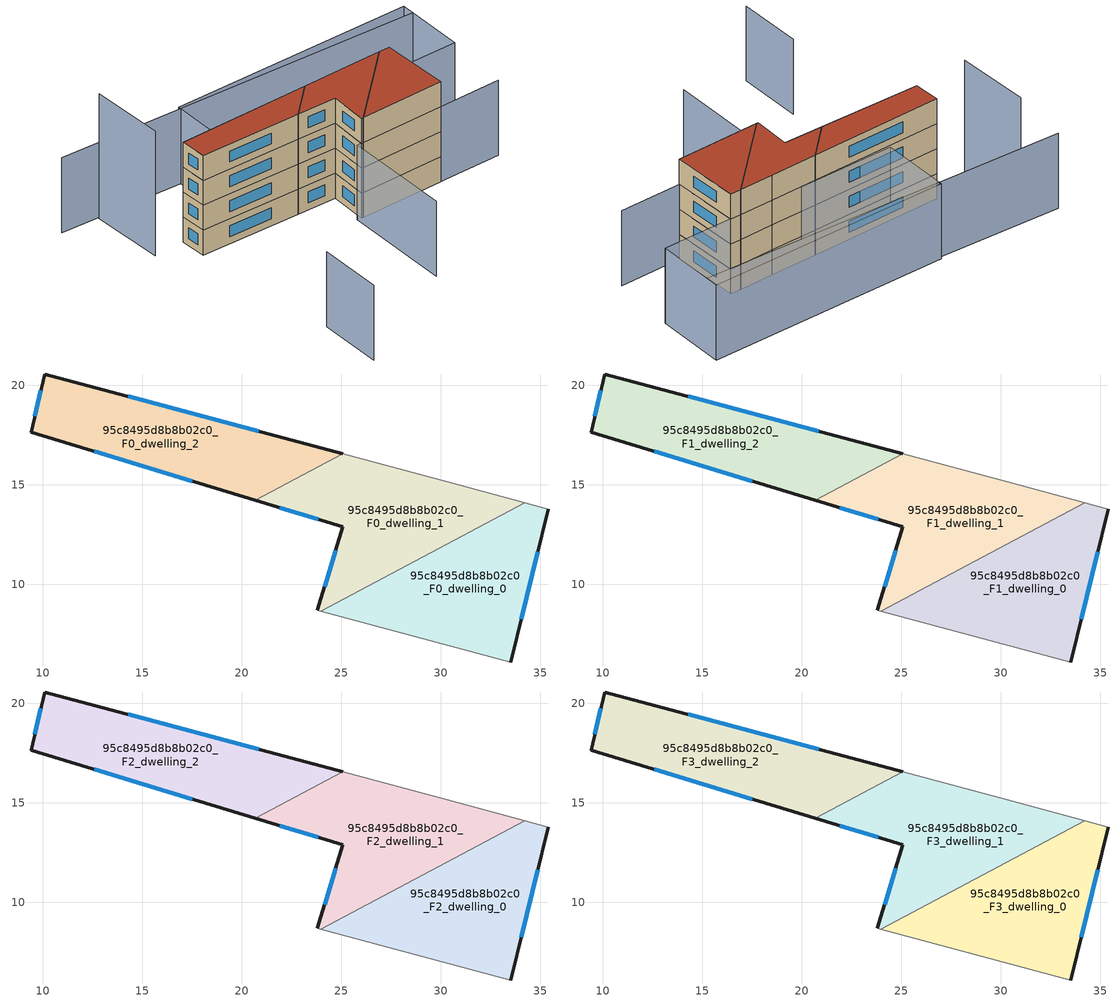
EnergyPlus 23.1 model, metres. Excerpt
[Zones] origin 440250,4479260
95c8495d8b8b02c0_F0_dwelling_0
 floor ground (EU_floor_Construction): 35.41,13.79 33.52,6.1 23.97,8.65 34.23,14.11 z0
 wall outside (EU_wall_Construction): 33.52,6.1 35.41,13.79 z0:3
 wall adiabatic (EU_wall_Construction): 35.41,13.79 34.23,14.11 / 23.97,8.65 33.52,6.1 z0:3
 wall to 95c8495d8b8b02c0_F0_dwelling_1 (EU_wall_Construction): 34.23,14.11 23.97,8.65 z0:3
 window (EU_Window_Construction): 34.05,8.26 34.88,11.63 z0.84:2.16
95c8495d8b8b02c0_F0_dwelling_1
 floor ground (EU_floor_Construction): 34.23,14.11 23.97,8.65 23.8,8.7 25.09,12.89 20.68,14.23 25.07,16.56 30.32,15.16 z0
 wall outside (EU_wall_Construction): 20.68,14.23 25.09,12.89 23.8,8.7 z0:3
 wall adiabatic (EU_wall_Construction): 34.23,14.11 30.32,15.16 25.07,16.56 / 23.8,8.7 23.97,8.65 z0:3
 wall to 95c8495d8b8b02c0_F0_dwelling_2 (EU_wall_Construction): 25.07,16.56 20.68,14.23 z0:3
 window (EU_Window_Construction): 24.73,11.71 24.16,9.87 / 21.92,13.85 23.85,13.27 z0.84:2.16
95c8495d8b8b02c0_F0_dwelling_2
 floor ground (EU_floor_Construction): 25.07,16.56 20.68,14.23 9.42,17.64 10.09,20.57 z0
 wall outside (EU_wall_Construction): 25.07,16.56 10.09,20.57 9.42,17.64 20.68,14.23 z0:3
 window (EU_Window_Construction): 12.59,16.68 17.52,15.18 / 9.9,19.75 9.61,18.46 / 20.87,17.69 14.3,19.45 z0.84:2.16
95c8495d8b8b02c0_F1_dwelling_0
 floor to 95c8495d8b8b02c0_F0_dwelling_0 (EU_floor_Construction): 35.41,13.79 33.52,6.1 23.97,8.65 34.23,14.11 z3
 wall outside (EU_wall_Construction): 33.52,6.1 35.41,13.79 z3:6
 wall adiabatic (EU_wall_Construction): 35.41,13.79 34.23,14.11 / 23.97,8.65 33.52,6.1 z3:6
 wall to 95c8495d8b8b02c0_F1_dwelling_1 (EU_wall_Construction): 34.23,14.11 23.97,8.65 z3:6
 window (EU_Window_Construction): 34.05,8.26 34.88,11.63 z3.84:5.16
95c8495d8b8b02c0_F1_dwelling_1
 floor to 95c8495d8b8b02c0_F0_dwelling_1 (EU_floor_Construction): 34.23,14.11 23.97,8.65 23.8,8.7 25.09,12.89 20.68,14.23 25.07,16.56 30.32,15.16 z3
 wall outside (EU_wall_Construction): 20.68,14.23 25.09,12.89 23.8,8.7 z3:6
 wall adiabatic (EU_wall_Construction): 34.23,14.11 30.32,15.16 25.07,16.56 / 23.8,8.7 23.97,8.65 z3:6
 wall to 95c8495d8b8b02c0_F1_dwelling_2 (EU_wall_Construction): 25.07,16.56 20.68,14.23 z3:6
 window (EU_Window_Construction): 24.73,11.71 24.16,9.87 / 21.92,13.85 23.85,13.27 z3.84:5.16
95c8495d8b8b02c0_F1_dwelling_2
 floor to 95c8495d8b8b02c0_F0_dwelling_2 (EU_floor_Construction): 25.07,16.56 20.68,14.23 9.42,17.64 10.09,20.57 z3
 wall outside (EU_wall_Construction): 25.07,16.56 10.09,20.57 9.42,17.64 20.68,14.23 z3:6
 window (EU_Window_Construction): 12.59,16.68 17.52,15.18 / 9.9,19.75 9.61,18.46 / 20.87,17.69 14.3,19.45 z3.84:5.16
95c8495d8b8b02c0_F2_dwelling_0
 floor to 95c8495d8b8b02c0_F1_dwelling_0 (EU_floor_Construction): 35.41,13.79 33.52,6.1 23.97,8.65 34.23,14.11 z6
 wall outside (EU_wall_Construction): 33.52,6.1 35.41,13.79 z6:9
 wall adiabatic (EU_wall_Construction): 35.41,13.79 34.23,14.11 / 23.97,8.65 33.52,6.1 z6:9
 wall to 95c8495d8b8b02c0_F2_dwelling_1 (EU_wall_Construction): 34.23,14.11 23.97,8.65 z6:9
 window (EU_Window_Construction): 34.05,8.26 34.88,11.63 z6.84:8.16
95c8495d8b8b02c0_F2_dwelling_1
 floor to 95c8495d8b8b02c0_F1_dwelling_1 (EU_floor_Construction): 34.23,14.11 23.97,8.65 23.8,8.7 25.09,12.89 20.68,14.23 25.07,16.56 30.32,15.16 z6
 wall outside (EU_wall_Construction): 20.68,14.23 25.09,12.89 23.8,8.7 z6:9
 wall adiabatic (EU_wall_Construction): 34.23,14.11 30.32,15.16 25.07,16.56 / 23.8,8.7 23.97,8.65 z6:9
 wall to 95c8495d8b8b02c0_F2_dwelling_2 (EU_wall_Construction): 25.07,16.56 20.68,14.23 z6:9
 window (EU_Window_Construction): 24.73,11.71 24.16,9.87 / 21.92,13.85 23.85,13.27 z6.84:8.16
95c8495d8b8b02c0_F2_dwelling_2
 floor to 95c8495d8b8b02c0_F1_dwelling_2 (EU_floor_Construction): 25.07,16.56 20.68,14.23 9.42,17.64 10.09,20.57 z6
 wall outside (EU_wall_Construction): 25.07,16.56 10.09,20.57 9.42,17.64 20.68,14.23 z6:9
 window (EU_Window_Construction): 12.59,16.68 17.52,15.18 / 9.9,19.75 9.61,18.46 / 20.87,17.69 14.3,19.45 z6.84:8.16
95c8495d8b8b02c0_F3_dwelling_0
 floor to 95c8495d8b8b02c0_F2_dwelling_0 (EU_floor_Construction): 35.41,13.79 33.52,6.1 23.97,8.65 34.23,14.11 z9
 wall outside (EU_wall_Construction): 33.52,6.1 35.41,13.79 z9:12
 wall adiabatic (EU_wall_Construction): 35.41,13.79 34.23,14.11 / 23.97,8.65 33.52,6.1 z9:12
 wall to 95c8495d8b8b02c0_F3_dwelling_1 (EU_wall_Construction): 34.23,14.11 23.97,8.65 z9:12
 window (EU_Window_Construction): 34.05,8.26 34.88,11.63 z9.84:11.16
 roof outside (EU_roof_Construction): 33.52,6.1 35.41,13.79 34.23,14.11 23.97,8.65 z12
95c8495d8b8b02c0_F3_dwelling_1
 floor to 95c8495d8b8b02c0_F2_dwelling_1 (EU_floor_Construction): 34.23,14.11 23.97,8.65 23.8,8.7 25.09,12.89 20.68,14.23 25.07,16.56 30.32,15.16 z9
 wall outside (EU_wall_Construction): 20.68,14.23 25.09,12.89 23.8,8.7 z9:12
 wall adiabatic (EU_wall_Construction): 34.23,14.11 30.32,15.16 25.07,16.56 / 23.8,8.7 23.97,8.65 z9:12
 wall to 95c8495d8b8b02c0_F3_dwelling_2 (EU_wall_Construction): 25.07,16.56 20.68,14.23 z9:12
 window (EU_Window_Construction): 24.73,11.71 24.16,9.87 / 21.92,13.85 23.85,13.27 z9.84:11.16
 roof outside (EU_roof_Construction): 34.23,14.11 30.32,15.16 25.07,16.56 20.68,14.23 25.09,12.89 23.8,8.7 23.97,8.65 z12
95c8495d8b8b02c0_F3_dwelling_2
 floor to 95c8495d8b8b02c0_F2_dwelling_2 (EU_floor_Construction): 25.07,16.56 20.68,14.23 9.42,17.64 10.09,20.57 z9
 wall outside (EU_wall_Construction): 25.07,16.56 10.09,20.57 9.42,17.64 20.68,14.23 z9:12
 window (EU_Window_Construction): 12.59,16.68 17.52,15.18 / 9.9,19.75 9.61,18.46 / 20.87,17.69 14.3,19.45 z9.84:11.16
 roof outside (EU_roof_Construction): 25.07,16.56 10.09,20.57 9.42,17.64 20.68,14.23 z12
shading: 4.61,-6.63 6.57,0.53 / 20.01,-3.14 23.3,8.93 / 23.3,8.93 40.56,4.22 / 45.07,17.91 4.41,31.25 / 18.28,27.02 45.52,19.31 / 45.52,19.31 43.31,11.49 / 43.31,11.49 16.06,19.19 / 16.06,19.19 18.28,27.02 z0:9; 8.54,29.71 6.56,21.43 z0:15
[Building]
EU S2 Campaign: North Axis=0; Terrain=City; Solar Distribution=FullExterior
[Site:Location]
Madrid: Latitude=40.5; Longitude=-3.5; Time Zone=1; Elevation=609
[SizingPeriod:WeatherFileDays]
AnnualSizingPeriod: Begin Month=1; Begin Day of Month=1; End Month=12; End Day of Month=31; Day of Week for Start Day=Monday; Use Weather File Daylight Saving Period=No; Use Weather File Rain and Snow Indicators=No
[MATERIAL]
EU_InternalMass_Material: Roughness=MediumRough; Thickness=0.1; Conductivity=1; Density=1800; Specific Heat=900; Thermal Absorptance=0.9; Solar Absorptance=0.7; Visible Absorptance=0.7
[MATERIAL:NOMASS] Roughness=MediumRough; Thermal Absorptance=0.9; Solar Absorptance=0.7; Visible Absorptance=0.7
Name | Thermal Resistance
EU_wall_NoMass; EU_roof_NoMass | 2.16768
EU_floor_NoMass | 1.14339
[WINDOWMATERIAL:SIMPLEGLAZINGSYSTEM]
EU_Window_SimpleGlazing: UFactor=3.23888; Solar Heat Gain Coefficient=0.85; Visible Transmittance=0.85
[CONSTRUCTION]
EU_wall_Construction: EU_wall_NoMass
EU_roof_Construction: EU_roof_NoMass
EU_floor_Construction: EU_floor_NoMass
EU_Window_Construction: EU_Window_SimpleGlazing
EU_InternalMass_Construction: EU_InternalMass_Material
[ZONE] Type=1; Multiplier=1; Ceiling Height=autocalculate; Floor Area=autocalculate; Part of Total Floor Area=Yes
Name | Volume
95c8495d8b8b02c0_F0_dwelling_0 | 131.931
95c8495d8b8b02c0_F1_dwelling_0; 95c8495d8b8b02c0_F2_dwelling_0; 95c8495d8b8b02c0_F3_dwelling_0 | 131.932
95c8495d8b8b02c0_F0_dwelling_1 | 131.929
95c8495d8b8b02c0_F1_dwelling_1; 95c8495d8b8b02c0_F2_dwelling_1; 95c8495d8b8b02c0_F3_dwelling_1 | 131.93
95c8495d8b8b02c0_F0_dwelling_2; 95c8495d8b8b02c0_F1_dwelling_2; 95c8495d8b8b02c0_F2_dwelling_2; 95c8495d8b8b02c0_F3_dwelling_2 | 131.934
[INTERNALMASS] Construction=EU_InternalMass_Construction
Name | Zone or ZoneList | Surface Area
95c8495d8b8b02c0_F0_dwelling_0_EU_InternalMass | 95c8495d8b8b02c0_F0_dwelling_0 | 43.9772
95c8495d8b8b02c0_F0_dwelling_1_EU_InternalMass | 95c8495d8b8b02c0_F0_dwelling_1 | 43.9766
95c8495d8b8b02c0_F0_dwelling_2_EU_InternalMass | 95c8495d8b8b02c0_F0_dwelling_2 | 43.978
95c8495d8b8b02c0_F1_dwelling_0_EU_InternalMass | 95c8495d8b8b02c0_F1_dwelling_0 | 43.9772
95c8495d8b8b02c0_F1_dwelling_1_EU_InternalMass | 95c8495d8b8b02c0_F1_dwelling_1 | 43.9766
95c8495d8b8b02c0_F1_dwelling_2_EU_InternalMass | 95c8495d8b8b02c0_F1_dwelling_2 | 43.978
95c8495d8b8b02c0_F2_dwelling_0_EU_InternalMass | 95c8495d8b8b02c0_F2_dwelling_0 | 43.9772
95c8495d8b8b02c0_F2_dwelling_1_EU_InternalMass | 95c8495d8b8b02c0_F2_dwelling_1 | 43.9766
95c8495d8b8b02c0_F2_dwelling_2_EU_InternalMass | 95c8495d8b8b02c0_F2_dwelling_2 | 43.978
95c8495d8b8b02c0_F3_dwelling_0_EU_InternalMass | 95c8495d8b8b02c0_F3_dwelling_0 | 43.9772
95c8495d8b8b02c0_F3_dwelling_1_EU_InternalMass | 95c8495d8b8b02c0_F3_dwelling_1 | 43.9766
95c8495d8b8b02c0_F3_dwelling_2_EU_InternalMass | 95c8495d8b8b02c0_F3_dwelling_2 | 43.978
[OTHEREQUIPMENT] Fuel Type=Electricity; Design Level Calculation Method=Watts/Area; Power per Zone Floor Area=1; Fraction Latent=0; Fraction Radiant=0; Fraction Lost=0; Carbon Dioxide Generation Rate=0; EndUse Subcategory=EU_Step8_InternalGains
Name | Zone or ZoneList or Space or SpaceList | Schedule
EU_Step8_InternalGain_95c8495d8b8b02c0_F0_dwelling_0_f000 | 95c8495d8b8b02c0_F0_dwelling_0 | EU_Step8_GainSchedule_95c8495d8b8b02c0_F0_dwelling_0_f000
EU_Step8_InternalGain_95c8495d8b8b02c0_F0_dwelling_1_f000 | 95c8495d8b8b02c0_F0_dwelling_1 | EU_Step8_GainSchedule_95c8495d8b8b02c0_F0_dwelling_1_f000
EU_Step8_InternalGain_95c8495d8b8b02c0_F0_dwelling_2_f000 | 95c8495d8b8b02c0_F0_dwelling_2 | EU_Step8_GainSchedule_95c8495d8b8b02c0_F0_dwelling_2_f000
EU_Step8_InternalGain_95c8495d8b8b02c0_F1_dwelling_0_f000 | 95c8495d8b8b02c0_F1_dwelling_0 | EU_Step8_GainSchedule_95c8495d8b8b02c0_F1_dwelling_0_f000
EU_Step8_InternalGain_95c8495d8b8b02c0_F1_dwelling_1_f000 | 95c8495d8b8b02c0_F1_dwelling_1 | EU_Step8_GainSchedule_95c8495d8b8b02c0_F1_dwelling_1_f000
EU_Step8_InternalGain_95c8495d8b8b02c0_F1_dwelling_2_f000 | 95c8495d8b8b02c0_F1_dwelling_2 | EU_Step8_GainSchedule_95c8495d8b8b02c0_F1_dwelling_2_f000
EU_Step8_InternalGain_95c8495d8b8b02c0_F2_dwelling_0_f000 | 95c8495d8b8b02c0_F2_dwelling_0 | EU_Step8_GainSchedule_95c8495d8b8b02c0_F2_dwelling_0_f000
EU_Step8_InternalGain_95c8495d8b8b02c0_F2_dwelling_1_f000 | 95c8495d8b8b02c0_F2_dwelling_1 | EU_Step8_GainSchedule_95c8495d8b8b02c0_F2_dwelling_1_f000
EU_Step8_InternalGain_95c8495d8b8b02c0_F2_dwelling_2_f000 | 95c8495d8b8b02c0_F2_dwelling_2 | EU_Step8_GainSchedule_95c8495d8b8b02c0_F2_dwelling_2_f000
EU_Step8_InternalGain_95c8495d8b8b02c0_F3_dwelling_0_f000 | 95c8495d8b8b02c0_F3_dwelling_0 | EU_Step8_GainSchedule_95c8495d8b8b02c0_F3_dwelling_0_f000
EU_Step8_InternalGain_95c8495d8b8b02c0_F3_dwelling_1_f000 | 95c8495d8b8b02c0_F3_dwelling_1 | EU_Step8_GainSchedule_95c8495d8b8b02c0_F3_dwelling_1_f000
EU_Step8_InternalGain_95c8495d8b8b02c0_F3_dwelling_2_f000 | 95c8495d8b8b02c0_F3_dwelling_2 | EU_Step8_GainSchedule_95c8495d8b8b02c0_F3_dwelling_2_f000
[ZONEVENTILATION:DESIGNFLOWRATE] Schedule=EU_AlwaysOn; Design Flow Rate Calculation Method=AirChanges/Hour; Air Changes per Hour=0.480546; Ventilation Type=Natural; Fan Pressure Rise=0; Fan Total Efficiency=1; Constant Term Coefficient=1; Temperature Term Coefficient=0; Velocity Term Coefficient=0; Velocity Squared Term Coefficient=0; Minimum Indoor Temperature=-100; Maximum Indoor Temperature=100; Delta Temperature=-100; Minimum Outdoor Temperature=-100; Maximum Outdoor Temperature=100; Maximum Wind Speed=40
Name | Zone or ZoneList or Space or SpaceList
EU_ConstantAir_95c8495d8b8b02c0_F0_dwelling_0 | 95c8495d8b8b02c0_F0_dwelling_0
EU_ConstantAir_95c8495d8b8b02c0_F0_dwelling_1 | 95c8495d8b8b02c0_F0_dwelling_1
EU_ConstantAir_95c8495d8b8b02c0_F0_dwelling_2 | 95c8495d8b8b02c0_F0_dwelling_2
EU_ConstantAir_95c8495d8b8b02c0_F1_dwelling_0 | 95c8495d8b8b02c0_F1_dwelling_0
EU_ConstantAir_95c8495d8b8b02c0_F1_dwelling_1 | 95c8495d8b8b02c0_F1_dwelling_1
EU_ConstantAir_95c8495d8b8b02c0_F1_dwelling_2 | 95c8495d8b8b02c0_F1_dwelling_2
EU_ConstantAir_95c8495d8b8b02c0_F2_dwelling_0 | 95c8495d8b8b02c0_F2_dwelling_0
EU_ConstantAir_95c8495d8b8b02c0_F2_dwelling_1 | 95c8495d8b8b02c0_F2_dwelling_1
EU_ConstantAir_95c8495d8b8b02c0_F2_dwelling_2 | 95c8495d8b8b02c0_F2_dwelling_2
EU_ConstantAir_95c8495d8b8b02c0_F3_dwelling_0 | 95c8495d8b8b02c0_F3_dwelling_0
EU_ConstantAir_95c8495d8b8b02c0_F3_dwelling_1 | 95c8495d8b8b02c0_F3_dwelling_1
EU_ConstantAir_95c8495d8b8b02c0_F3_dwelling_2 | 95c8495d8b8b02c0_F3_dwelling_2
[HVACTEMPLATE:THERMOSTAT] Constant Heating Setpoint=20; Constant Cooling Setpoint=50
EU_HeatOnly_95c8495d8b8b02c0_F0_dwelling_0; EU_HeatOnly_95c8495d8b8b02c0_F0_dwelling_1; EU_HeatOnly_95c8495d8b8b02c0_F0_dwelling_2; EU_HeatOnly_95c8495d8b8b02c0_F1_dwelling_0; EU_HeatOnly_95c8495d8b8b02c0_F1_dwelling_1; EU_HeatOnly_95c8495d8b8b02c0_F1_dwelling_2; EU_HeatOnly_95c8495d8b8b02c0_F2_dwelling_0; EU_HeatOnly_95c8495d8b8b02c0_F2_dwelling_1; EU_HeatOnly_95c8495d8b8b02c0_F2_dwelling_2; EU_HeatOnly_95c8495d8b8b02c0_F3_dwelling_0; EU_HeatOnly_95c8495d8b8b02c0_F3_dwelling_1; EU_HeatOnly_95c8495d8b8b02c0_F3_dwelling_2
[HVACTEMPLATE:ZONE:IDEALLOADSAIRSYSTEM] System Availability Schedule=EU_AlwaysOn; Maximum Heating Supply Air Temperature=50; Minimum Cooling Supply Air Temperature=13; Maximum Heating Supply Air Humidity Ratio=0.0156; Minimum Cooling Supply Air Humidity Ratio=0.0077; Heating Limit=NoLimit; Cooling Limit=NoLimit; Heating Availability Schedule=EU_AlwaysOn; Cooling Availability Schedule=EU_CoolingOff; Dehumidification Control Type=ConstantSensibleHeatRatio; Cooling Sensible Heat Ratio=0.7; Dehumidification Setpoint=60; Humidification Control Type=None; Humidification Setpoint=30; Outdoor Air Method=None; Outdoor Air Flow Rate per Person=0.00944; Outdoor Air Flow Rate per Zone Floor Area=0; Outdoor Air Flow Rate per Zone=0; Demand Controlled Ventilation Type=None; Outdoor Air Economizer Type=NoEconomizer; Heat Recovery Type=None; Sensible Heat Recovery Effectiveness=0.7; Latent Heat Recovery Effectiveness=0.65
Name | Template Thermostat
95c8495d8b8b02c0_F0_dwelling_0 | EU_HeatOnly_95c8495d8b8b02c0_F0_dwelling_0
95c8495d8b8b02c0_F0_dwelling_1 | EU_HeatOnly_95c8495d8b8b02c0_F0_dwelling_1
95c8495d8b8b02c0_F0_dwelling_2 | EU_HeatOnly_95c8495d8b8b02c0_F0_dwelling_2
95c8495d8b8b02c0_F1_dwelling_0 | EU_HeatOnly_95c8495d8b8b02c0_F1_dwelling_0
95c8495d8b8b02c0_F1_dwelling_1 | EU_HeatOnly_95c8495d8b8b02c0_F1_dwelling_1
95c8495d8b8b02c0_F1_dwelling_2 | EU_HeatOnly_95c8495d8b8b02c0_F1_dwelling_2
95c8495d8b8b02c0_F2_dwelling_0 | EU_HeatOnly_95c8495d8b8b02c0_F2_dwelling_0
95c8495d8b8b02c0_F2_dwelling_1 | EU_HeatOnly_95c8495d8b8b02c0_F2_dwelling_1
95c8495d8b8b02c0_F2_dwelling_2 | EU_HeatOnly_95c8495d8b8b02c0_F2_dwelling_2
95c8495d8b8b02c0_F3_dwelling_0 | EU_HeatOnly_95c8495d8b8b02c0_F3_dwelling_0
95c8495d8b8b02c0_F3_dwelling_1 | EU_HeatOnly_95c8495d8b8b02c0_F3_dwelling_1
95c8495d8b8b02c0_F3_dwelling_2 | EU_HeatOnly_95c8495d8b8b02c0_F3_dwelling_2
[SIZING:ZONE] Zone Cooling Design Supply Air Temperature Input Method=SupplyAirTemperature; Zone Cooling Design Supply Air Temperature=13; Zone Heating Design Supply Air Temperature Input Method=SupplyAirTemperature; Zone Heating Design Supply Air Temperature=50; Zone Cooling Design Supply Air Humidity Ratio=0.008; Zone Heating Design Supply Air Humidity Ratio=0.008; Cooling Design Air Flow Method=DesignDay; Cooling Design Air Flow Rate=0; Cooling Minimum Air Flow per Zone Floor Area=0.000762; Cooling Minimum Air Flow=0; Cooling Minimum Air Flow Fraction=0.2; Heating Design Air Flow Method=DesignDay; Heating Design Air Flow Rate=0; Heating Maximum Air Flow per Zone Floor Area=0.002032; Heating Maximum Air Flow=0.141576; Heating Maximum Air Flow Fraction=0.3; Account for Dedicated Outdoor Air System=No; Dedicated Outdoor Air System Control Strategy=NeutralSupplyAir; Dedicated Outdoor Air Low Setpoint Temperature for Design=autosize; Dedicated Outdoor Air High Setpoint Temperature for Design=autosize; Zone Load Sizing Method=Sensible Load Only No Latent Load; Zone Latent Cooling Design Supply Air Humidity Ratio Input Method=HumidityRatioDifference; Zone Cooling Design Supply Air Humidity Ratio Difference=0.005; Zone Latent Heating Design Supply Air Humidity Ratio Input Method=HumidityRatioDifference; Zone Humidification Design Supply Air Humidity Ratio Difference=0.005
95c8495d8b8b02c0_F0_dwelling_0; 95c8495d8b8b02c0_F0_dwelling_1; 95c8495d8b8b02c0_F0_dwelling_2; 95c8495d8b8b02c0_F1_dwelling_0; 95c8495d8b8b02c0_F1_dwelling_1; 95c8495d8b8b02c0_F1_dwelling_2; 95c8495d8b8b02c0_F2_dwelling_0; 95c8495d8b8b02c0_F2_dwelling_1; 95c8495d8b8b02c0_F2_dwelling_2; 95c8495d8b8b02c0_F3_dwelling_0; 95c8495d8b8b02c0_F3_dwelling_1; 95c8495d8b8b02c0_F3_dwelling_2
[SCHEDULE:CONSTANT]
Name | Hourly Value
EU_AlwaysOn | 1
EU_CoolingOff | 0
[SCHEDULE:FILE] Column Number=1; Rows to Skip at Top=0; Number of Hours of Data=8760; Column Separator=Comma; Interpolate to Timestep=No; Minutes per Item=60; Adjust Schedule for Daylight Savings=Yes
Name | File
EU_Step8_GainSchedule_95c8495d8b8b02c0_F0_dwelling_0_f000 | ../../schedules/95c8495d8b8b02c0/95c8495d8b8b02c0_F0_dwelling_0_f000_gain.csv
EU_Step8_GainSchedule_95c8495d8b8b02c0_F0_dwelling_1_f000 | ../../schedules/95c8495d8b8b02c0/95c8495d8b8b02c0_F0_dwelling_1_f000_gain.csv
EU_Step8_GainSchedule_95c8495d8b8b02c0_F0_dwelling_2_f000 | ../../schedules/95c8495d8b8b02c0/95c8495d8b8b02c0_F0_dwelling_2_f000_gain.csv
EU_Step8_GainSchedule_95c8495d8b8b02c0_F1_dwelling_0_f000 | ../../schedules/95c8495d8b8b02c0/95c8495d8b8b02c0_F1_dwelling_0_f000_gain.csv
EU_Step8_GainSchedule_95c8495d8b8b02c0_F1_dwelling_1_f000 | ../../schedules/95c8495d8b8b02c0/95c8495d8b8b02c0_F1_dwelling_1_f000_gain.csv
EU_Step8_GainSchedule_95c8495d8b8b02c0_F1_dwelling_2_f000 | ../../schedules/95c8495d8b8b02c0/95c8495d8b8b02c0_F1_dwelling_2_f000_gain.csv
EU_Step8_GainSchedule_95c8495d8b8b02c0_F2_dwelling_0_f000 | ../../schedules/95c8495d8b8b02c0/95c8495d8b8b02c0_F2_dwelling_0_f000_gain.csv
EU_Step8_GainSchedule_95c8495d8b8b02c0_F2_dwelling_1_f000 | ../../schedules/95c8495d8b8b02c0/95c8495d8b8b02c0_F2_dwelling_1_f000_gain.csv
EU_Step8_GainSchedule_95c8495d8b8b02c0_F2_dwelling_2_f000 | ../../schedules/95c8495d8b8b02c0/95c8495d8b8b02c0_F2_dwelling_2_f000_gain.csv
EU_Step8_GainSchedule_95c8495d8b8b02c0_F3_dwelling_0_f000 | ../../schedules/95c8495d8b8b02c0/95c8495d8b8b02c0_F3_dwelling_0_f000_gain.csv
EU_Step8_GainSchedule_95c8495d8b8b02c0_F3_dwelling_1_f000 | ../../schedules/95c8495d8b8b02c0/95c8495d8b8b02c0_F3_dwelling_1_f000_gain.csv
EU_Step8_GainSchedule_95c8495d8b8b02c0_F3_dwelling_2_f000 | ../../schedules/95c8495d8b8b02c0/95c8495d8b8b02c0_F3_dwelling_2_f000_gain.csv
